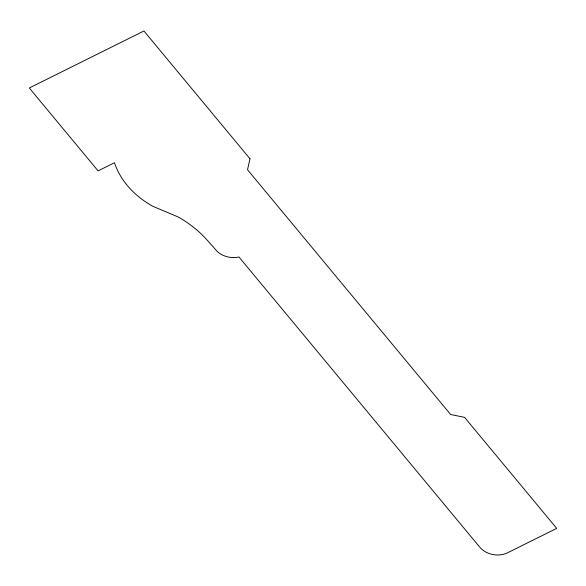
<?xml version="1.0" encoding="UTF-8"?>
<svg xmlns="http://www.w3.org/2000/svg" width="586" height="586" viewBox="0 0 586 586"><rect width="100%" height="100%" fill="white"/><g stroke="black" fill="none" stroke-linecap="round" stroke-linejoin="round"><path stroke-width="0.88" d="M249.98 158.777L247.526 169.757L450.641 414.507L464.566 417.349L556.7 528.367L507.571 552.788A20.1 15.903 9.7 0 1 479.729 547.119L238.949 256.983A20.195 15.976 9.7 0 1 217.296 251.511L206.279 239.147A109.172 86.376 9.7 0 0 178.078 216.923L152.858 206.316A87.343 69.111 9.7 0 1 114.468 162.732L98.096 170.878L29.3 87.981L143.936 30.992L249.98 158.777"/></g></svg>
